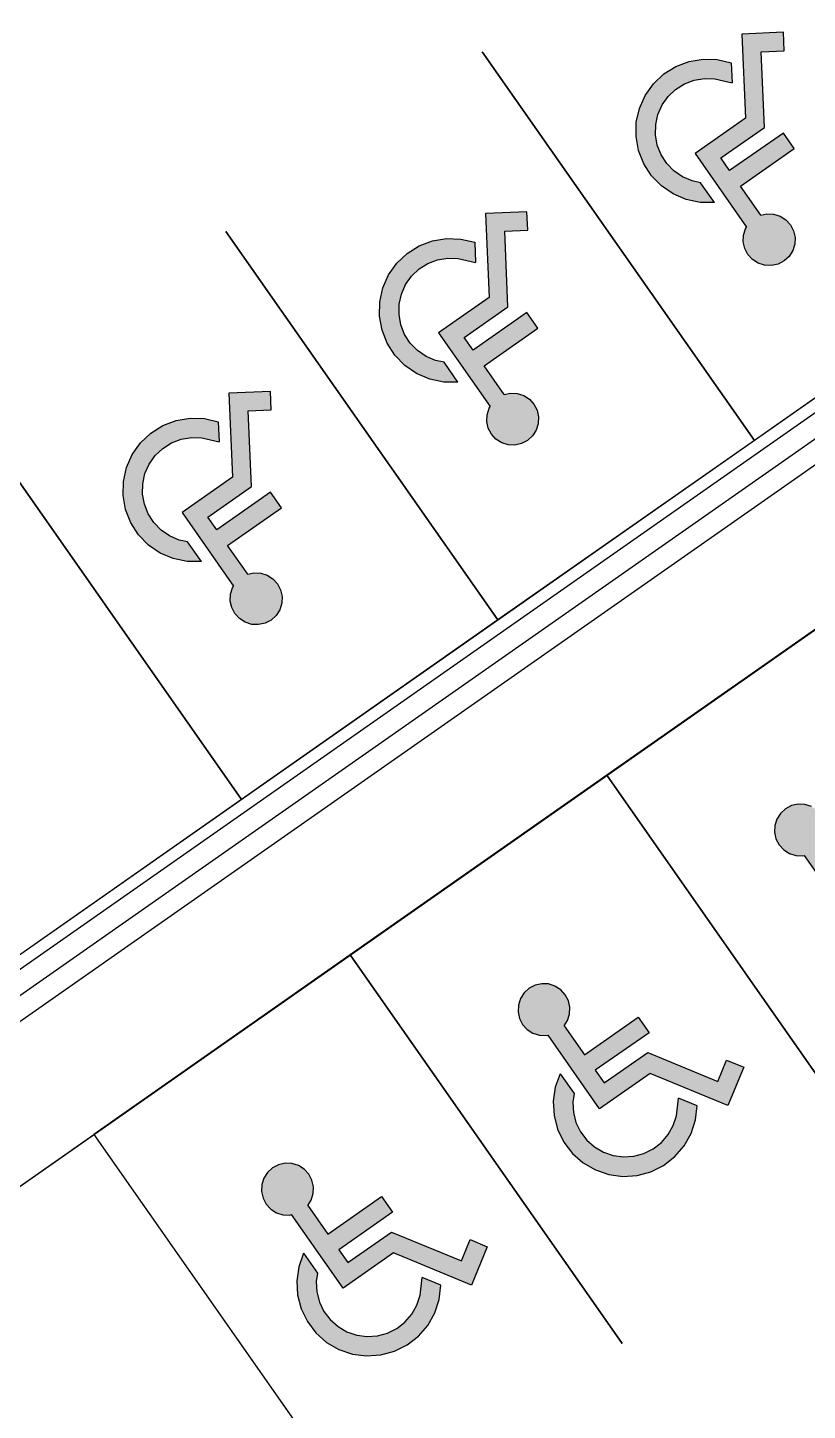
# Model space of a CAD drawing. Header units: millimetres. Extents: x 152904052 to 153933663, y 538271515 to 539240469.
# Drawn here: x 153323454 to 153331672, y 538612183 to 538626760 of the extents above; entities that cross this region are included whole.
import ezdxf

# ---------------------------------------------------------------- set-up
doc = ezdxf.new("R2010")
doc.units = ezdxf.units.MM
doc.layers.add('SCHM', color=9, linetype='Continuous')

msp = doc.modelspace()

# ---------------------------------------------------------------- hatches: boundary and pattern name
at = {"layer": 'SCHM'}
for points in [[(153331445.5, 538624734.5), (153331493.9, 538624681.7), (153331526.9, 538624618.3), (153331542.4, 538624548.4), (153331539.3, 538624476.9), (153331517.8, 538624408.6), (153331479.3, 538624348.3), (153331426.5, 538624299.9), (153331363.1, 538624266.9), (153331293.2, 538624251.4), (153331221.7, 538624254.5), (153331153.4, 538624276), (153331093.1, 538624314.5), (153331044.7, 538624367.3), (153331011.7, 538624430.7), (153330996.2, 538624500.6), (153330999.3, 538624572.1), (153331020.8, 538624640.4), (153331031.6, 538624657.2), (153330487.9, 538625433.7), (153331019.8, 538625806.1), (153330982.3, 538626692.3), (153331419.5, 538626710.8), (153331427.7, 538626516.1), (153331185.2, 538626505.9), (153331219, 538625707.7), (153330759.3, 538625385.8), (153330852.9, 538625252.1), (153331419.2, 538625648.6), (153331534.5, 538625483.9), (153330968.2, 538625087.4), (153331181.1, 538624783.3), (153331245.4, 538624797.6), (153331316.9, 538624794.5), (153331385.2, 538624773)], [(153330457, 538625143.6), (153330545.5, 538625125.2), (153330692.3, 538624915.6), (153330542.3, 538624916.7), (153330395.4, 538624947.3), (153330257.4, 538625006.1), (153330133.6, 538625091), (153330029, 538625198.6), (153329947.6, 538625324.6), (153329892.5, 538625464.2), (153329866, 538625611.9), (153329869.1, 538625761.9), (153329901.6, 538625908.4), (153329962.2, 538626045.6), (153330048.7, 538626168.2), (153330157.6, 538626271.5), (153330284.7, 538626351.2), (153330425, 538626404.5), (153330573, 538626429.1), (153330723, 538626424.1), (153330869, 538626389.7), (153330878, 538626177.1), (153330695.8, 538626220.1), (153330586.5, 538626223.7), (153330478.6, 538626205.8), (153330376.4, 538626167), (153330283.7, 538626108.8), (153330204.4, 538626033.6), (153330141.3, 538625944.2), (153330097.1, 538625844.2), (153330073.4, 538625737.4), (153330071.2, 538625628.1), (153330090.5, 538625520.4), (153330130.7, 538625418.7), (153330190, 538625326.8), (153330266.3, 538625248.4), (153330356.4, 538625186.5)], [(153328742.3, 538622841.7), (153328790.7, 538622788.9), (153328823.7, 538622725.5), (153328839.2, 538622655.6), (153328836.1, 538622584.1), (153328814.6, 538622515.8), (153328776.1, 538622455.5), (153328723.3, 538622407.1), (153328659.9, 538622374.1), (153328590, 538622358.6), (153328518.5, 538622361.7), (153328450.2, 538622383.2), (153328389.9, 538622421.7), (153328341.5, 538622474.5), (153328308.5, 538622537.9), (153328293, 538622607.8), (153328296.1, 538622679.3), (153328317.6, 538622747.6), (153328328.4, 538622764.4), (153327784.7, 538623540.9), (153328316.6, 538623913.3), (153328279.1, 538624799.5), (153328716.3, 538624818), (153328724.5, 538624623.3), (153328482, 538624613.1), (153328515.8, 538623814.9), (153328056.1, 538623493), (153328149.7, 538623359.2), (153328716, 538623755.7), (153328831.3, 538623591.1), (153328265, 538623194.6), (153328477.9, 538622890.5), (153328542.2, 538622904.8), (153328613.7, 538622901.7), (153328682, 538622880.2)], [(153327753.8, 538623250.8), (153327842.3, 538623232.4), (153327989.1, 538623022.7), (153327839.1, 538623023.9), (153327692.2, 538623054.4), (153327554.1, 538623113.3), (153327430.4, 538623198.2), (153327325.8, 538623305.8), (153327244.4, 538623431.8), (153327189.3, 538623571.4), (153327162.8, 538623719.1), (153327165.9, 538623869.1), (153327198.4, 538624015.6), (153327259, 538624152.8), (153327345.5, 538624275.4), (153327454.4, 538624378.7), (153327581.5, 538624458.4), (153327721.8, 538624511.7), (153327869.8, 538624536.3), (153328019.8, 538624531.3), (153328165.8, 538624496.9), (153328174.8, 538624284.3), (153327992.6, 538624327.2), (153327883.3, 538624330.9), (153327775.4, 538624313), (153327673.2, 538624274.2), (153327580.5, 538624216), (153327501.2, 538624140.8), (153327438.1, 538624051.4), (153327393.9, 538623951.4), (153327370.2, 538623844.6), (153327368, 538623735.3), (153327387.3, 538623627.6), (153327427.4, 538623525.9), (153327486.8, 538623434), (153327563.1, 538623355.6), (153327653.2, 538623293.7)], [(153326039.1, 538620948.9), (153326087.5, 538620896.1), (153326120.5, 538620832.7), (153326136, 538620762.8), (153326132.9, 538620691.3), (153326111.4, 538620623), (153326072.9, 538620562.7), (153326020.1, 538620514.3), (153325956.7, 538620481.3), (153325886.8, 538620465.8), (153325815.3, 538620468.9), (153325747, 538620490.4), (153325686.7, 538620528.9), (153325638.3, 538620581.7), (153325605.3, 538620645.1), (153325589.8, 538620715), (153325592.9, 538620786.5), (153325614.4, 538620854.8), (153325625.2, 538620871.6), (153325081.5, 538621648.1), (153325613.4, 538622020.5), (153325575.9, 538622906.7), (153326013.1, 538622925.2), (153326021.3, 538622730.5), (153325778.8, 538622720.3), (153325812.6, 538621922.1), (153325352.9, 538621600.2), (153325446.5, 538621466.4), (153326012.8, 538621862.9), (153326128.1, 538621698.3), (153325561.8, 538621301.8), (153325774.7, 538620997.7), (153325839, 538621012), (153325910.5, 538621008.9), (153325978.8, 538620987.4)], [(153325050.6, 538621358), (153325139.1, 538621339.6), (153325285.9, 538621129.9), (153325135.9, 538621131.1), (153324989, 538621161.6), (153324850.9, 538621220.5), (153324727.2, 538621305.4), (153324622.6, 538621413), (153324541.2, 538621539), (153324486.1, 538621678.6), (153324459.6, 538621826.3), (153324462.7, 538621976.3), (153324495.2, 538622122.8), (153324555.8, 538622260), (153324642.3, 538622382.6), (153324751.2, 538622485.9), (153324878.3, 538622565.6), (153325018.6, 538622618.9), (153325166.6, 538622643.5), (153325316.6, 538622638.5), (153325462.6, 538622604.1), (153325471.6, 538622391.5), (153325289.4, 538622434.4), (153325180.1, 538622438.1), (153325072.2, 538622420.2), (153324970, 538622381.4), (153324877.3, 538622323.2), (153324798, 538622248), (153324734.9, 538622158.6), (153324690.7, 538622058.6), (153324667, 538621951.8), (153324664.8, 538621842.5), (153324684.1, 538621734.8), (153324724.2, 538621633.1), (153324783.6, 538621541.2), (153324859.9, 538621462.8), (153324950, 538621400.9)], [(153331856.6, 538618394.1), (153331823.5, 538618457.6), (153331775.2, 538618510.4), (153331714.8, 538618548.8), (153331646.5, 538618570.3), (153331575, 538618573.5), (153331505.2, 538618558), (153331441.7, 538618524.9), (153331388.9, 538618476.6), (153331350.5, 538618416.2), (153331329, 538618348), (153331325.8, 538618276.5), (153331341.3, 538618206.6), (153331374.4, 538618143.1), (153331422.7, 538618090.3), (153331483.1, 538618051.9), (153331551.3, 538618030.4), (153331622.8, 538618027.3), (153331642.4, 538618031.6), (153332186, 538617255.2), (153332717.9, 538617627.6), (153333537.8, 538617289.2), (153333704.7, 538617693.7), (153333524.6, 538617768), (153333432, 538617543.6), (153332693.6, 538617848.4), (153332233.9, 538617526.5), (153332140.2, 538617660.2), (153332706.5, 538618056.7), (153332591.2, 538618221.4), (153332024.9, 538617824.9), (153331812, 538618128.9), (153331847.4, 538618184.5), (153331868.9, 538618252.8), (153331872, 538618324.2)], [(153329153.4, 538616501.3), (153329120.3, 538616564.8), (153329072, 538616617.6), (153329011.6, 538616656), (153328943.3, 538616677.5), (153328871.8, 538616680.7), (153328802, 538616665.2), (153328738.5, 538616632.1), (153328685.7, 538616583.8), (153328647.3, 538616523.4), (153328625.8, 538616455.2), (153328622.6, 538616383.7), (153328638.1, 538616313.8), (153328671.2, 538616250.3), (153328719.5, 538616197.5), (153328779.9, 538616159.1), (153328848.1, 538616137.6), (153328919.6, 538616134.5), (153328939.2, 538616138.8), (153329482.8, 538615362.4), (153330014.7, 538615734.8), (153330834.6, 538615396.4), (153331001.5, 538615800.9), (153330821.4, 538615875.2), (153330728.8, 538615650.8), (153329990.4, 538615955.6), (153329530.7, 538615633.7), (153329437, 538615767.4), (153330003.3, 538616163.9), (153329887.9, 538616328.6), (153329321.7, 538615932.1), (153329108.8, 538616236.1), (153329144.2, 538616291.7), (153329165.7, 538616359.9), (153329168.8, 538616431.4)], [(153329199.7, 538615432.5), (153329212.6, 538615522), (153329065.9, 538615731.6), (153329015.6, 538615590.2), (153328994.1, 538615441.7), (153329002.2, 538615291.9), (153329039.7, 538615146.6), (153329105, 538615011.5), (153329195.5, 538614891.9), (153329307.9, 538614792.4), (153329437.6, 538614717), (153329579.6, 538614668.5), (153329728.4, 538614649), (153329878.1, 538614659.1), (153330022.9, 538614698.4), (153330157.1, 538614765.4), (153330275.6, 538614857.5), (153330373.6, 538614971.2), (153330447.3, 538615101.8), (153330493.9, 538615244.5), (153330511.5, 538615393.5), (153330314.9, 538615474.6), (153330292.9, 538615288.7), (153330258.9, 538615184.8), (153330205.2, 538615089.5), (153330133.7, 538615006.7), (153330047.4, 538614939.6), (153329949.6, 538614890.7), (153329844, 538614862), (153329734.9, 538614854.7), (153329626.5, 538614869), (153329523, 538614904.3), (153329428.4, 538614959.2), (153329346.5, 538615031.7), (153329280.5, 538615118.9), (153329232.9, 538615217.4), (153329205.6, 538615323.3)], [(153326450.1, 538614608.5), (153326417.1, 538614672), (153326368.8, 538614724.8), (153326308.4, 538614763.2), (153326240.1, 538614784.7), (153326168.6, 538614787.9), (153326098.8, 538614772.4), (153326035.3, 538614739.3), (153325982.5, 538614691), (153325944.1, 538614630.6), (153325922.6, 538614562.4), (153325919.4, 538614490.9), (153325934.9, 538614421), (153325968, 538614357.5), (153326016.3, 538614304.7), (153326076.7, 538614266.3), (153326144.9, 538614244.8), (153326216.4, 538614241.6), (153326236, 538614246), (153326779.6, 538613469.6), (153327311.5, 538613842), (153328131.4, 538613503.6), (153328298.3, 538613908.1), (153328118.2, 538613982.4), (153328025.6, 538613758), (153327287.2, 538614062.8), (153326827.5, 538613740.9), (153326733.8, 538613874.6), (153327300.1, 538614271.1), (153327184.7, 538614435.8), (153326618.5, 538614039.3), (153326405.6, 538614343.3), (153326441, 538614398.9), (153326462.5, 538614467.1), (153326465.6, 538614538.6)], [(153326496.5, 538613539.7), (153326509.4, 538613629.2), (153326362.7, 538613838.8), (153326312.4, 538613697.4), (153326290.9, 538613548.9), (153326299, 538613399.1), (153326336.5, 538613253.8), (153326401.8, 538613118.7), (153326492.3, 538612999.1), (153326604.7, 538612899.6), (153326734.4, 538612824.2), (153326876.4, 538612775.7), (153327025.2, 538612756.2), (153327174.9, 538612766.3), (153327319.7, 538612805.6), (153327453.9, 538612872.6), (153327572.4, 538612964.7), (153327670.4, 538613078.4), (153327744.1, 538613209), (153327790.7, 538613351.7), (153327808.3, 538613500.7), (153327611.7, 538613581.8), (153327589.7, 538613395.9), (153327555.7, 538613292), (153327502, 538613196.7), (153327430.5, 538613113.9), (153327344.2, 538613046.8), (153327246.4, 538612997.9), (153327140.8, 538612969.2), (153327031.7, 538612961.9), (153326923.3, 538612976.2), (153326819.8, 538613011.5), (153326725.2, 538613066.4), (153326643.3, 538613138.9), (153326577.3, 538613226.1), (153326529.7, 538613324.6), (153326502.4, 538613430.5)]]:
    msp.add_hatch(color=256, dxfattribs=at).paths.add_polyline_path(points)

# ---------------------------------------------------------------- linework, layer by layer
for p, q in [((153331419.5, 538626710.8), (153330982.3, 538626692.3)), ((153330982.3, 538626692.3), (153331019.8, 538625806.1)), ((153331427.7, 538626516.1), (153331419.5, 538626710.8)), ((153331185.2, 538626505.9), (153331427.7, 538626516.1)), ((153330284.7, 538626351.2), (153330425, 538626404.5)), ((153330425, 538626404.5), (153330573, 538626429.1)), ((153330573, 538626429.1), (153330723, 538626424.1)), ((153330723, 538626424.1), (153330869, 538626389.7)), ((153330869, 538626389.7), (153330878, 538626177.1)), ((153331219, 538625707.7), (153331185.2, 538626505.9)), ((153330048.7, 538626168.2), (153330157.6, 538626271.5)), ((153330157.6, 538626271.5), (153330284.7, 538626351.2)), ((153330478.6, 538626205.8), (153330586.5, 538626223.7)), ((153330586.5, 538626223.7), (153330695.8, 538626220.1)), ((153330695.8, 538626220.1), (153330878, 538626177.1)), ((153329962.2, 538626045.6), (153330048.7, 538626168.2)), ((153330204.4, 538626033.6), (153330283.7, 538626108.8)), ((153330283.7, 538626108.8), (153330376.4, 538626167)), ((153330376.4, 538626167), (153330478.6, 538626205.8)), ((153329901.6, 538625908.4), (153329962.2, 538626045.6)), ((153330097.1, 538625844.2), (153330141.3, 538625944.2)), ((153330141.3, 538625944.2), (153330204.4, 538626033.6)), ((153329869.1, 538625761.9), (153329901.6, 538625908.4)), ((153330073.4, 538625737.4), (153330097.1, 538625844.2)), ((153331019.8, 538625806.1), (153330487.9, 538625433.7)), ((153329866, 538625611.9), (153329869.1, 538625761.9)), ((153330071.2, 538625628.1), (153330073.4, 538625737.4)), ((153330759.3, 538625385.8), (153331219, 538625707.7)), ((153331419.2, 538625648.6), (153330852.9, 538625252.1)), ((153331534.5, 538625483.9), (153331419.2, 538625648.6)), ((153329892.5, 538625464.2), (153329866, 538625611.9)), ((153330090.5, 538625520.4), (153330071.2, 538625628.1)), ((153330130.7, 538625418.7), (153330090.5, 538625520.4)), ((153329947.6, 538625324.6), (153329892.5, 538625464.2)), ((153330190, 538625326.8), (153330130.7, 538625418.7)), ((153330487.9, 538625433.7), (153331031.6, 538624657.2)), ((153330852.9, 538625252.1), (153330759.3, 538625385.8)), ((153330968.2, 538625087.4), (153331534.5, 538625483.9)), ((153330029, 538625198.6), (153329947.6, 538625324.6)), ((153330133.6, 538625091), (153330029, 538625198.6)), ((153330266.3, 538625248.4), (153330190, 538625326.8)), ((153330356.4, 538625186.5), (153330266.3, 538625248.4)), ((153330257.4, 538625006.1), (153330133.6, 538625091)), ((153330457, 538625143.6), (153330356.4, 538625186.5)), ((153330545.5, 538625125.2), (153330457, 538625143.6)), ((153330692.3, 538624915.6), (153330545.5, 538625125.2)), ((153331181.1, 538624783.3), (153330968.2, 538625087.4)), ((153330395.4, 538624947.3), (153330257.4, 538625006.1)), ((153330542.3, 538624916.7), (153330395.4, 538624947.3)), ((153330692.3, 538624915.6), (153330542.3, 538624916.7)), ((153328716.3, 538624818), (153328279.1, 538624799.5)), ((153328279.1, 538624799.5), (153328316.6, 538623913.3)), ((153328724.5, 538624623.3), (153328716.3, 538624818)), ((153331181.1, 538624783.3), (153331245.4, 538624797.6)), ((153331245.4, 538624797.6), (153331316.9, 538624794.5)), ((153331316.9, 538624794.5), (153331385.2, 538624773)), ((153331385.2, 538624773), (153331445.5, 538624734.5)), ((153328482, 538624613.1), (153328724.5, 538624623.3)), ((153330999.3, 538624572.1), (153331020.8, 538624640.4)), ((153331020.8, 538624640.4), (153331031.6, 538624657.2)), ((153331445.5, 538624734.5), (153331493.9, 538624681.7)), ((153331493.9, 538624681.7), (153331526.9, 538624618.3)), ((153331526.9, 538624618.3), (153331542.4, 538624548.4)), ((153327581.5, 538624458.4), (153327721.8, 538624511.7)), ((153327721.8, 538624511.7), (153327869.8, 538624536.3)), ((153327869.8, 538624536.3), (153328019.8, 538624531.3)), ((153328019.8, 538624531.3), (153328165.8, 538624496.9)), ((153328165.8, 538624496.9), (153328174.8, 538624284.3)), ((153328515.8, 538623814.9), (153328482, 538624613.1)), ((153330996.2, 538624500.6), (153330999.3, 538624572.1)), ((153331011.7, 538624430.7), (153330996.2, 538624500.6)), ((153331539.3, 538624476.9), (153331517.8, 538624408.6)), ((153331542.4, 538624548.4), (153331539.3, 538624476.9)), ((153327345.5, 538624275.4), (153327454.4, 538624378.7)), ((153327454.4, 538624378.7), (153327581.5, 538624458.4)), ((153327775.4, 538624313), (153327883.3, 538624330.9)), ((153327883.3, 538624330.9), (153327992.6, 538624327.2)), ((153327992.6, 538624327.2), (153328174.8, 538624284.3)), ((153331044.7, 538624367.3), (153331011.7, 538624430.7)), ((153331093.1, 538624314.5), (153331044.7, 538624367.3)), ((153331479.3, 538624348.3), (153331426.5, 538624299.9)), ((153331517.8, 538624408.6), (153331479.3, 538624348.3)), ((153327259, 538624152.8), (153327345.5, 538624275.4)), ((153327501.2, 538624140.8), (153327580.5, 538624216)), ((153327580.5, 538624216), (153327673.2, 538624274.2)), ((153327673.2, 538624274.2), (153327775.4, 538624313)), ((153331153.4, 538624276), (153331093.1, 538624314.5)), ((153331221.7, 538624254.5), (153331153.4, 538624276)), ((153331293.2, 538624251.4), (153331221.7, 538624254.5)), ((153331363.1, 538624266.9), (153331293.2, 538624251.4)), ((153331426.5, 538624299.9), (153331363.1, 538624266.9)), ((153327198.4, 538624015.6), (153327259, 538624152.8)), ((153327393.9, 538623951.4), (153327438.1, 538624051.4)), ((153327438.1, 538624051.4), (153327501.2, 538624140.8)), ((153327165.9, 538623869.1), (153327198.4, 538624015.6)), ((153327370.2, 538623844.6), (153327393.9, 538623951.4)), ((153328316.6, 538623913.3), (153327784.7, 538623540.9)), ((153327162.8, 538623719.1), (153327165.9, 538623869.1)), ((153327368, 538623735.3), (153327370.2, 538623844.6)), ((153328056.1, 538623493), (153328515.8, 538623814.9)), ((153328716, 538623755.7), (153328149.7, 538623359.2)), ((153328831.3, 538623591.1), (153328716, 538623755.7)), ((153327189.3, 538623571.4), (153327162.8, 538623719.1)), ((153327387.3, 538623627.6), (153327368, 538623735.3)), ((153327427.4, 538623525.9), (153327387.3, 538623627.6)), ((153327244.4, 538623431.8), (153327189.3, 538623571.4)), ((153327486.8, 538623434), (153327427.4, 538623525.9)), ((153327784.7, 538623540.9), (153328328.4, 538622764.4)), ((153328149.7, 538623359.2), (153328056.1, 538623493)), ((153328265, 538623194.6), (153328831.3, 538623591.1)), ((153327325.8, 538623305.8), (153327244.4, 538623431.8)), ((153327430.4, 538623198.2), (153327325.8, 538623305.8)), ((153327563.1, 538623355.6), (153327486.8, 538623434)), ((153327653.2, 538623293.7), (153327563.1, 538623355.6)), ((153327554.1, 538623113.3), (153327430.4, 538623198.2)), ((153327753.8, 538623250.8), (153327653.2, 538623293.7)), ((153327842.3, 538623232.4), (153327753.8, 538623250.8)), ((153327989.1, 538623022.7), (153327842.3, 538623232.4)), ((153328477.9, 538622890.5), (153328265, 538623194.6)), ((153327692.2, 538623054.4), (153327554.1, 538623113.3)), ((153327839.1, 538623023.9), (153327692.2, 538623054.4)), ((153327989.1, 538623022.7), (153327839.1, 538623023.9)), ((153326013.1, 538622925.2), (153325575.9, 538622906.7)), ((153325575.9, 538622906.7), (153325613.4, 538622020.5)), ((153326021.3, 538622730.5), (153326013.1, 538622925.2)), ((153328477.9, 538622890.5), (153328542.2, 538622904.8)), ((153328542.2, 538622904.8), (153328613.7, 538622901.7)), ((153328613.7, 538622901.7), (153328682, 538622880.2)), ((153328682, 538622880.2), (153328742.3, 538622841.7)), ((153325778.8, 538622720.3), (153326021.3, 538622730.5)), ((153325812.6, 538621922.1), (153325778.8, 538622720.3)), ((153328296.1, 538622679.3), (153328317.6, 538622747.6)), ((153328317.6, 538622747.6), (153328328.4, 538622764.4)), ((153328742.3, 538622841.7), (153328790.7, 538622788.9)), ((153328790.7, 538622788.9), (153328823.7, 538622725.5)), ((153328823.7, 538622725.5), (153328839.2, 538622655.6)), ((153324878.3, 538622565.6), (153325018.6, 538622618.9)), ((153325018.6, 538622618.9), (153325166.6, 538622643.5)), ((153325166.6, 538622643.5), (153325316.6, 538622638.5)), ((153325316.6, 538622638.5), (153325462.6, 538622604.1)), ((153325462.6, 538622604.1), (153325471.6, 538622391.5)), ((153328293, 538622607.8), (153328296.1, 538622679.3)), ((153328308.5, 538622537.9), (153328293, 538622607.8)), ((153328836.1, 538622584.1), (153328814.6, 538622515.8)), ((153328839.2, 538622655.6), (153328836.1, 538622584.1)), ((153324642.3, 538622382.6), (153324751.2, 538622485.9)), ((153324751.2, 538622485.9), (153324878.3, 538622565.6)), ((153325072.2, 538622420.2), (153325180.1, 538622438.1)), ((153325180.1, 538622438.1), (153325289.4, 538622434.4)), ((153325289.4, 538622434.4), (153325471.6, 538622391.5)), ((153328341.5, 538622474.5), (153328308.5, 538622537.9)), ((153328389.9, 538622421.7), (153328341.5, 538622474.5)), ((153328776.1, 538622455.5), (153328723.3, 538622407.1)), ((153328814.6, 538622515.8), (153328776.1, 538622455.5)), ((153324555.8, 538622260), (153324642.3, 538622382.6)), ((153324798, 538622248), (153324877.3, 538622323.2)), ((153324877.3, 538622323.2), (153324970, 538622381.4)), ((153324970, 538622381.4), (153325072.2, 538622420.2)), ((153328450.2, 538622383.2), (153328389.9, 538622421.7)), ((153328518.5, 538622361.7), (153328450.2, 538622383.2)), ((153328590, 538622358.6), (153328518.5, 538622361.7)), ((153328659.9, 538622374.1), (153328590, 538622358.6)), ((153328723.3, 538622407.1), (153328659.9, 538622374.1)), ((153324495.2, 538622122.8), (153324555.8, 538622260)), ((153324690.7, 538622058.6), (153324734.9, 538622158.6)), ((153324734.9, 538622158.6), (153324798, 538622248)), ((153324462.7, 538621976.3), (153324495.2, 538622122.8)), ((153324667, 538621951.8), (153324690.7, 538622058.6)), ((153325613.4, 538622020.5), (153325081.5, 538621648.1)), ((153324459.6, 538621826.3), (153324462.7, 538621976.3)), ((153324664.8, 538621842.5), (153324667, 538621951.8)), ((153325352.9, 538621600.2), (153325812.6, 538621922.1)), ((153326012.8, 538621862.9), (153325446.5, 538621466.4)), ((153326128.1, 538621698.3), (153326012.8, 538621862.9)), ((153324486.1, 538621678.6), (153324459.6, 538621826.3)), ((153324684.1, 538621734.8), (153324664.8, 538621842.5)), ((153324724.2, 538621633.1), (153324684.1, 538621734.8)), ((153324541.2, 538621539), (153324486.1, 538621678.6)), ((153324783.6, 538621541.2), (153324724.2, 538621633.1)), ((153325081.5, 538621648.1), (153325625.2, 538620871.6)), ((153325446.5, 538621466.4), (153325352.9, 538621600.2)), ((153325561.8, 538621301.8), (153326128.1, 538621698.3)), ((153324622.6, 538621413), (153324541.2, 538621539)), ((153324727.2, 538621305.4), (153324622.6, 538621413)), ((153324859.9, 538621462.8), (153324783.6, 538621541.2)), ((153324950, 538621400.9), (153324859.9, 538621462.8)), ((153324850.9, 538621220.5), (153324727.2, 538621305.4)), ((153325050.6, 538621358), (153324950, 538621400.9)), ((153325139.1, 538621339.6), (153325050.6, 538621358)), ((153325285.9, 538621129.9), (153325139.1, 538621339.6)), ((153325774.7, 538620997.7), (153325561.8, 538621301.8)), ((153324989, 538621161.6), (153324850.9, 538621220.5)), ((153325135.9, 538621131.1), (153324989, 538621161.6)), ((153325285.9, 538621129.9), (153325135.9, 538621131.1)), ((153325774.7, 538620997.7), (153325839, 538621012)), ((153325839, 538621012), (153325910.5, 538621008.9)), ((153325910.5, 538621008.9), (153325978.8, 538620987.4)), ((153325978.8, 538620987.4), (153326039.1, 538620948.9)), ((153325592.9, 538620786.5), (153325614.4, 538620854.8)), ((153325614.4, 538620854.8), (153325625.2, 538620871.6)), ((153326039.1, 538620948.9), (153326087.5, 538620896.1)), ((153326087.5, 538620896.1), (153326120.5, 538620832.7)), ((153326120.5, 538620832.7), (153326136, 538620762.8)), ((153325589.8, 538620715), (153325592.9, 538620786.5)), ((153325605.3, 538620645.1), (153325589.8, 538620715)), ((153326132.9, 538620691.3), (153326111.4, 538620623)), ((153326136, 538620762.8), (153326132.9, 538620691.3)), ((153325638.3, 538620581.7), (153325605.3, 538620645.1)), ((153325686.7, 538620528.9), (153325638.3, 538620581.7)), ((153326072.9, 538620562.7), (153326020.1, 538620514.3)), ((153326111.4, 538620623), (153326072.9, 538620562.7)), ((153325747, 538620490.4), (153325686.7, 538620528.9)), ((153325815.3, 538620468.9), (153325747, 538620490.4)), ((153325886.8, 538620465.8), (153325815.3, 538620468.9)), ((153325956.7, 538620481.3), (153325886.8, 538620465.8)), ((153326020.1, 538620514.3), (153325956.7, 538620481.3)), ((153331441.7, 538618524.9), (153331388.9, 538618476.6)), ((153331505.2, 538618558), (153331441.7, 538618524.9)), ((153331575, 538618573.5), (153331505.2, 538618558)), ((153331646.5, 538618570.3), (153331575, 538618573.5)), ((153331714.8, 538618548.8), (153331646.5, 538618570.3)), ((153331329, 538618348), (153331325.8, 538618276.5)), ((153331350.5, 538618416.2), (153331329, 538618348)), ((153331388.9, 538618476.6), (153331350.5, 538618416.2)), ((153331325.8, 538618276.5), (153331341.3, 538618206.6)), ((153331341.3, 538618206.6), (153331374.4, 538618143.1)), ((153331374.4, 538618143.1), (153331422.7, 538618090.3)), ((153331422.7, 538618090.3), (153331483.1, 538618051.9)), ((153331483.1, 538618051.9), (153331551.3, 538618030.4)), ((153331551.3, 538618030.4), (153331622.8, 538618027.3)), ((153331622.8, 538618027.3), (153331642.4, 538618031.6)), ((153332186, 538617255.2), (153331642.4, 538618031.6)), ((153328738.5, 538616632.1), (153328685.7, 538616583.8)), ((153328802, 538616665.2), (153328738.5, 538616632.1)), ((153328871.8, 538616680.7), (153328802, 538616665.2)), ((153328943.3, 538616677.5), (153328871.8, 538616680.7)), ((153329011.6, 538616656), (153328943.3, 538616677.5)), ((153329072, 538616617.6), (153329011.6, 538616656)), ((153329120.3, 538616564.8), (153329072, 538616617.6)), ((153328625.8, 538616455.2), (153328622.6, 538616383.7)), ((153328647.3, 538616523.4), (153328625.8, 538616455.2)), ((153328685.7, 538616583.8), (153328647.3, 538616523.4)), ((153329153.4, 538616501.3), (153329120.3, 538616564.8)), ((153329168.8, 538616431.4), (153329153.4, 538616501.3)), ((153328622.6, 538616383.7), (153328638.1, 538616313.8)), ((153328638.1, 538616313.8), (153328671.2, 538616250.3)), ((153329144.2, 538616291.7), (153329165.7, 538616359.9)), ((153329165.7, 538616359.9), (153329168.8, 538616431.4)), ((153329321.7, 538615932.1), (153329887.9, 538616328.6)), ((153329887.9, 538616328.6), (153330003.3, 538616163.9)), ((153328671.2, 538616250.3), (153328719.5, 538616197.5)), ((153328719.5, 538616197.5), (153328779.9, 538616159.1)), ((153329108.8, 538616236.1), (153329144.2, 538616291.7)), ((153329108.8, 538616236.1), (153329321.7, 538615932.1)), ((153330003.3, 538616163.9), (153329437, 538615767.4)), ((153328779.9, 538616159.1), (153328848.1, 538616137.6)), ((153328848.1, 538616137.6), (153328919.6, 538616134.5)), ((153328919.6, 538616134.5), (153328939.2, 538616138.8)), ((153329482.8, 538615362.4), (153328939.2, 538616138.8)), ((153329530.7, 538615633.7), (153329990.4, 538615955.6)), ((153329990.4, 538615955.6), (153330728.8, 538615650.8)), ((153330728.8, 538615650.8), (153330821.4, 538615875.2)), ((153330821.4, 538615875.2), (153331001.5, 538615800.9)), ((153329065.9, 538615731.6), (153329015.6, 538615590.2)), ((153329065.9, 538615731.6), (153329212.6, 538615522)), ((153329437, 538615767.4), (153329530.7, 538615633.7)), ((153330014.7, 538615734.8), (153329482.8, 538615362.4)), ((153330834.6, 538615396.4), (153330014.7, 538615734.8)), ((153331001.5, 538615800.9), (153330834.6, 538615396.4)), ((153329015.6, 538615590.2), (153328994.1, 538615441.7)), ((153328994.1, 538615441.7), (153329002.2, 538615291.9)), ((153329212.6, 538615522), (153329199.7, 538615432.5)), ((153329199.7, 538615432.5), (153329205.6, 538615323.3)), ((153330292.9, 538615288.7), (153330314.9, 538615474.6)), ((153330511.5, 538615393.5), (153330314.9, 538615474.6)), ((153329002.2, 538615291.9), (153329039.7, 538615146.6)), ((153329205.6, 538615323.3), (153329232.9, 538615217.4)), ((153330258.9, 538615184.8), (153330292.9, 538615288.7)), ((153330493.9, 538615244.5), (153330511.5, 538615393.5)), ((153329039.7, 538615146.6), (153329105, 538615011.5)), ((153329232.9, 538615217.4), (153329280.5, 538615118.9)), ((153330205.2, 538615089.5), (153330258.9, 538615184.8)), ((153330447.3, 538615101.8), (153330493.9, 538615244.5)), ((153329105, 538615011.5), (153329195.5, 538614891.9)), ((153329280.5, 538615118.9), (153329346.5, 538615031.7)), ((153329346.5, 538615031.7), (153329428.4, 538614959.2)), ((153330047.4, 538614939.6), (153330133.7, 538615006.7)), ((153330133.7, 538615006.7), (153330205.2, 538615089.5)), ((153330373.6, 538614971.2), (153330447.3, 538615101.8)), ((153329195.5, 538614891.9), (153329307.9, 538614792.4)), ((153329428.4, 538614959.2), (153329523, 538614904.3)), ((153329523, 538614904.3), (153329626.5, 538614869)), ((153329626.5, 538614869), (153329734.9, 538614854.7)), ((153329734.9, 538614854.7), (153329844, 538614862)), ((153329844, 538614862), (153329949.6, 538614890.7)), ((153329949.6, 538614890.7), (153330047.4, 538614939.6)), ((153330157.1, 538614765.4), (153330275.6, 538614857.5)), ((153330275.6, 538614857.5), (153330373.6, 538614971.2)), ((153326035.3, 538614739.3), (153325982.5, 538614691)), ((153326098.8, 538614772.4), (153326035.3, 538614739.3)), ((153326168.6, 538614787.9), (153326098.8, 538614772.4)), ((153326240.1, 538614784.7), (153326168.6, 538614787.9)), ((153326308.4, 538614763.2), (153326240.1, 538614784.7)), ((153326368.8, 538614724.8), (153326308.4, 538614763.2)), ((153326417.1, 538614672), (153326368.8, 538614724.8)), ((153329307.9, 538614792.4), (153329437.6, 538614717)), ((153329437.6, 538614717), (153329579.6, 538614668.5)), ((153330022.9, 538614698.4), (153330157.1, 538614765.4)), ((153325922.6, 538614562.4), (153325919.4, 538614490.9)), ((153325944.1, 538614630.6), (153325922.6, 538614562.4)), ((153325982.5, 538614691), (153325944.1, 538614630.6)), ((153326450.1, 538614608.5), (153326417.1, 538614672)), ((153326465.6, 538614538.6), (153326450.1, 538614608.5)), ((153329579.6, 538614668.5), (153329728.4, 538614649)), ((153329728.4, 538614649), (153329878.1, 538614659.1)), ((153329878.1, 538614659.1), (153330022.9, 538614698.4)), ((153325919.4, 538614490.9), (153325934.9, 538614421)), ((153325934.9, 538614421), (153325968, 538614357.5)), ((153326441, 538614398.9), (153326462.5, 538614467.1)), ((153326462.5, 538614467.1), (153326465.6, 538614538.6)), ((153326618.5, 538614039.3), (153327184.7, 538614435.8)), ((153327184.7, 538614435.8), (153327300.1, 538614271.1)), ((153325968, 538614357.5), (153326016.3, 538614304.7)), ((153326016.3, 538614304.7), (153326076.7, 538614266.3)), ((153326076.7, 538614266.3), (153326144.9, 538614244.8)), ((153326405.6, 538614343.3), (153326441, 538614398.9)), ((153326405.6, 538614343.3), (153326618.5, 538614039.3)), ((153327300.1, 538614271.1), (153326733.8, 538613874.6)), ((153326144.9, 538614244.8), (153326216.4, 538614241.6)), ((153326216.4, 538614241.6), (153326236, 538614246)), ((153326779.6, 538613469.6), (153326236, 538614246)), ((153326827.5, 538613740.9), (153327287.2, 538614062.8)), ((153327287.2, 538614062.8), (153328025.6, 538613758)), ((153328025.6, 538613758), (153328118.2, 538613982.4)), ((153328118.2, 538613982.4), (153328298.3, 538613908.1)), ((153326362.7, 538613838.8), (153326312.4, 538613697.4)), ((153326362.7, 538613838.8), (153326509.4, 538613629.2)), ((153326733.8, 538613874.6), (153326827.5, 538613740.9)), ((153327311.5, 538613842), (153326779.6, 538613469.6)), ((153328131.4, 538613503.6), (153327311.5, 538613842)), ((153328298.3, 538613908.1), (153328131.4, 538613503.6)), ((153326312.4, 538613697.4), (153326290.9, 538613548.9)), ((153326290.9, 538613548.9), (153326299, 538613399.1)), ((153326509.4, 538613629.2), (153326496.5, 538613539.7)), ((153326496.5, 538613539.7), (153326502.4, 538613430.5)), ((153327589.7, 538613395.9), (153327611.7, 538613581.8)), ((153327808.3, 538613500.7), (153327611.7, 538613581.8)), ((153326299, 538613399.1), (153326336.5, 538613253.8)), ((153326502.4, 538613430.5), (153326529.7, 538613324.6)), ((153327555.7, 538613292), (153327589.7, 538613395.9)), ((153327790.7, 538613351.7), (153327808.3, 538613500.7)), ((153326336.5, 538613253.8), (153326401.8, 538613118.7)), ((153326529.7, 538613324.6), (153326577.3, 538613226.1)), ((153327502, 538613196.7), (153327555.7, 538613292)), ((153327744.1, 538613209), (153327790.7, 538613351.7)), ((153326401.8, 538613118.7), (153326492.3, 538612999.1)), ((153326577.3, 538613226.1), (153326643.3, 538613138.9)), ((153326643.3, 538613138.9), (153326725.2, 538613066.4)), ((153327344.2, 538613046.8), (153327430.5, 538613113.9)), ((153327430.5, 538613113.9), (153327502, 538613196.7)), ((153327670.4, 538613078.4), (153327744.1, 538613209)), ((153326492.3, 538612999.1), (153326604.7, 538612899.6)), ((153326725.2, 538613066.4), (153326819.8, 538613011.5)), ((153326819.8, 538613011.5), (153326923.3, 538612976.2)), ((153326923.3, 538612976.2), (153327031.7, 538612961.9)), ((153327031.7, 538612961.9), (153327140.8, 538612969.2)), ((153327140.8, 538612969.2), (153327246.4, 538612997.9)), ((153327246.4, 538612997.9), (153327344.2, 538613046.8)), ((153327453.9, 538612872.6), (153327572.4, 538612964.7)), ((153327572.4, 538612964.7), (153327670.4, 538613078.4)), ((153326604.7, 538612899.6), (153326734.4, 538612824.2)), ((153326734.4, 538612824.2), (153326876.4, 538612775.7)), ((153327319.7, 538612805.6), (153327453.9, 538612872.6)), ((153326876.4, 538612775.7), (153327025.2, 538612756.2)), ((153327025.2, 538612756.2), (153327174.9, 538612766.3)), ((153327174.9, 538612766.3), (153327319.7, 538612805.6))]:
    msp.add_line(p, q, dxfattribs=at)
for points in [[(153298009.6, 538599075.5), (153349974.3, 538635461.7)], [(153298267.7, 538598706.9), (153350232.4, 538635093)], [(153330948.7, 538628396.8), (153333816.6, 538624301), (153331113.4, 538622408.2), (153328245.5, 538626504)], [(153328245.5, 538626504), (153331113.4, 538622408.2), (153328410.2, 538620515.4), (153325542.3, 538624611.2)], [(153325542.3, 538624611.2), (153328410.2, 538620515.4), (153325707, 538618622.6), (153322839.1, 538622718.4)], [(153322839.1, 538622718.4), (153325707, 538618622.6), (153323003.8, 538616729.8), (153320135.9, 538620825.6)], [(153335128.1, 538616674.7), (153332260.2, 538620770.4), (153329557, 538618877.6), (153332424.9, 538614781.9)], [(153332424.9, 538614781.9), (153329557, 538618877.6), (153326853.8, 538616984.8), (153329721.7, 538612889.1)], [(153329721.7, 538612889.1), (153326853.8, 538616984.8), (153324150.6, 538615092), (153327018.5, 538610996.3)], [(153325004, 538609340.3), (153322021.4, 538613599.9), (153324151.2, 538615091.2), (153327133.8, 538610831.6)]]:
    msp.add_lwpolyline(points, dxfattribs=at)
at = {"layer": 'SCHM', "ltscale": 5, "flags": 128}
msp.add_lwpolyline([(153298138.6, 538598891.2), (153350277.8, 538635399.4)], dxfattribs=at)
at = {"layer": 'SCHM', "ltscale": 0.0008}
msp.add_lwpolyline([(153345239.7, 538625247.2, 1.0076141), (153347519.4, 538626785, 0.0024617), (153347462, 538626868), (153342042.5, 538634607.8, 1), (153339789.8, 538633030.4), (153341926.4, 538629979.1), (153231095.2, 538552374.2), (153228958.6, 538555425.5, 1), (153226705.9, 538553848.2), (153232126.2, 538546107.2, 1), (153234378.9, 538547684.5), (153232242.3, 538550735.9), (153343073.6, 538628340.8)], format="xyb", close=True, dxfattribs=at)

doc.saveas('drawing.dxf')
